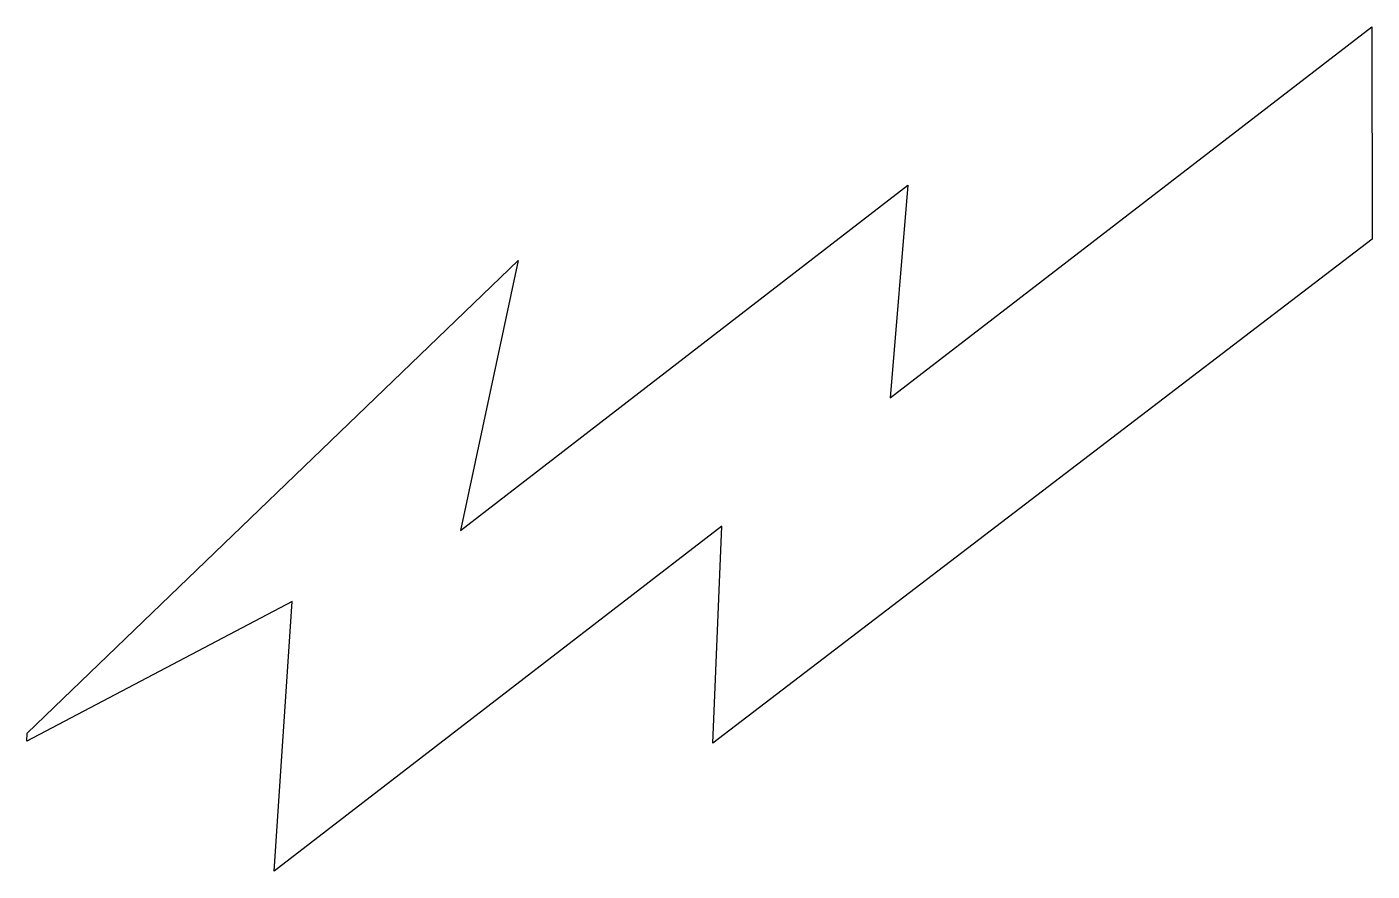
# Model space of a CAD drawing. Extents: x 0 to 4.7, y 0.01 to 2.96.
import ezdxf

# ---------------------------------------------------------------- set-up
doc = ezdxf.new("R2010")
doc.units = 0
doc.layers.get('0').update_dxf_attribs({"linetype": 'CONTINUOUS'})

msp = doc.modelspace()

# ---------------------------------------------------------------- linework, layer by layer
at = {"color": 102}
msp.add_lwpolyline([(4.6986, 2.2166), (2.3963, 0.4558), (2.4272, 1.2137), (0.8633, 0.0084), (0.9269, 0.9508), (0, 0.4626), (0.0012, 0.4903), (1.7157, 2.1418), (1.5147, 1.1982), (3.0769, 2.4047), (3.015, 1.6623), (4.6973, 2.9583), (4.6986, 2.2166)], close=True, dxfattribs=at)

doc.saveas('drawing.dxf')
